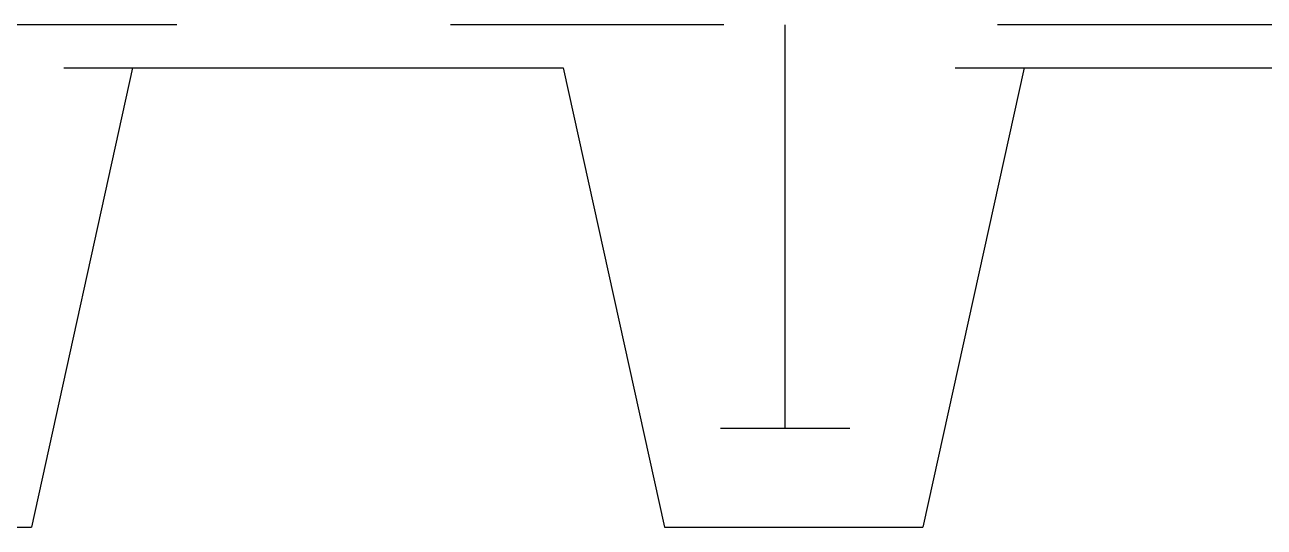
# Model space of a CAD drawing. Header units: inches. Extents: x 0 to 357596, y -35 to 212559.
# Drawn here: x 75766 to 82817, y 112592 to 115451 of the extents above; entities that cross this region are included whole.
import ezdxf

# ---------------------------------------------------------------- set-up
doc = ezdxf.new("R2010")
doc.units = ezdxf.units.IN
doc.header["$LTSCALE"] = 10
doc.header["$MEASUREMENT"] = 0
doc.linetypes.add('PHANTOM', pattern=[63.5, 31.75, -6.35, 6.35, -6.35, 6.35, -6.35])
doc.layers.add('_別途', color=6, linetype='PHANTOM')

# ---------------------------------------------------------------- blocks, each defined once
blk = doc.blocks.new('*U81')
at = {"layer": '_別途'}
for p, q in [((2204.29, 10), (0, 10)), ((1202.5, -83.69), (1202.5, 10)), ((1051, 0), (1027.5, -106.69)), ((1035, 0), (1151, 0)), ((1051, 0), (1101, 0)), ((1151, 0), (1174.5, -106.69)), ((1258, 0), (1234.5, -106.69)), ((1242, 0), (1358, 0)), ((1258, 0), (1308, 0)), ((1187.5, -83.69), (1217.5, -83.69)), ((967.5, -106.69), (1027.5, -106.69)), ((1174.5, -106.69), (1234.5, -106.69))]:
    blk.add_line(p, q, dxfattribs=at)

msp = doc.modelspace()

# ---------------------------------------------------------------- block references
at = {"xscale": 24.5, "yscale": 24.5, "zscale": 24.5}
msp.add_blockref('*U81', (50630.2, 115206.2), dxfattribs=at)

doc.saveas('drawing.dxf')
